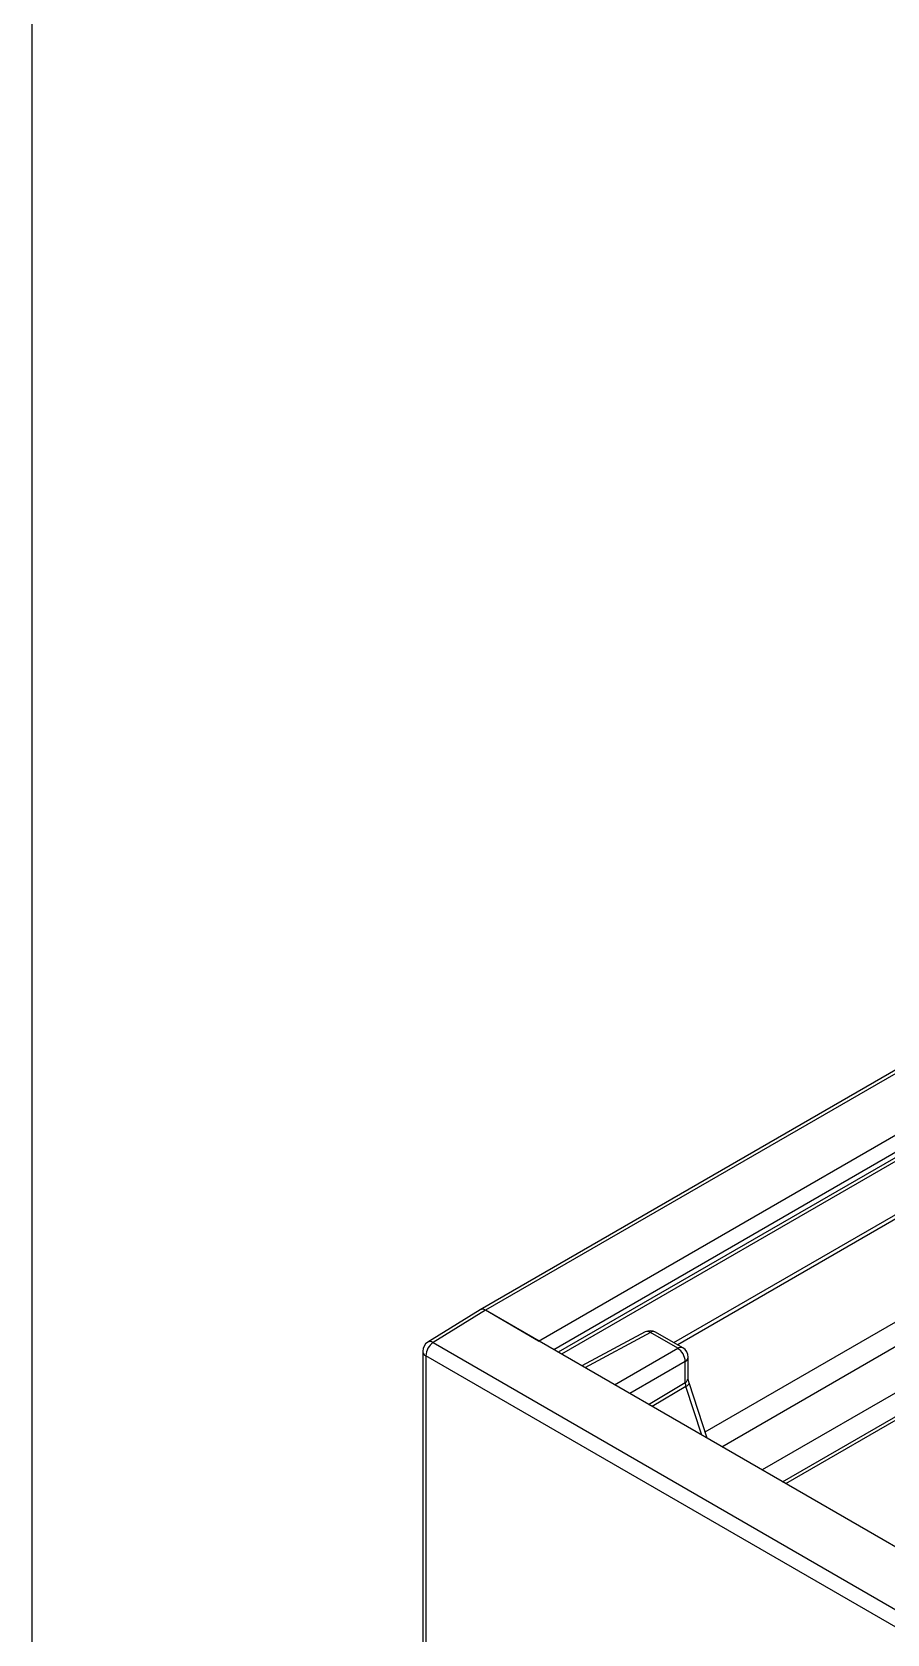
# Model space of a CAD drawing. Extents: x 0 to 8.27, y -9.61 to 0.
# Drawn here: x 0 to 0.797, y -3.02 to -1.527 of the extents above; entities that cross this region are included whole.
import ezdxf

# ---------------------------------------------------------------- set-up
doc = ezdxf.new("R2010")
doc.units = 0
doc.header["$LTSCALE"] = 0.5
doc.header["$MEASUREMENT"] = 0
doc.layers.add('End Cap', color=92, linetype='CONTINUOUS')
doc.layers.add('Housing', color=150, linetype='CONTINUOUS')
doc.layers.add('Text-Unprinted', color=131, linetype='CONTINUOUS', plot=False)

msp = doc.modelspace()

# ---------------------------------------------------------------- linework, layer by layer
at = {"layer": 'End Cap', "transparency": 16777216}
for p, q in [((0.4177, -2.7176), (0.3689, -2.7478)), ((0.4227, -2.7181), (0.374, -2.7482)), ((2.2471, -3.7713), (0.4227, -2.7181)), ((0.5715, -2.7383), (0.5126, -2.7699)), ((0.5763, -2.7388), (0.5154, -2.7716)), ((0.6018, -2.7535), (0.5763, -2.7388)), ((0.6066, -2.7531), (0.5812, -2.7384)), ((0.3641, -2.7563), (0.3641, -4.5752)), ((2.1896, -3.8126), (0.367, -2.7604)), ((0.367, -2.7604), (0.367, -4.5793)), ((0.374, -2.7482), (2.1966, -3.8004)), ((0.543, -2.7875), (0.6018, -2.7535)), ((0.6088, -2.7658), (0.5571, -2.7956)), ((0.6088, -2.7853), (0.6088, -2.7658)), ((0.6116, -2.7813), (0.6116, -2.7618)), ((0.5745, -2.8057), (0.6088, -2.7853)), ((0.6095, -2.7891), (0.5781, -2.8078)), ((0.6243, -2.8345), (0.6095, -2.7891)), ((0.6293, -2.8373), (0.6125, -2.7858))]:
    msp.add_line(p, q, dxfattribs=at)
at = {"layer": 'End Cap', "transparency": 16777216, "flags": 128}
msp.add_lwpolyline([(0.6095, -2.7891), (0.6107, -2.7883), (0.6116, -2.7876), (0.6122, -2.7868), (0.6125, -2.7862), (0.6125, -2.7858)], dxfattribs=at)
at = {"layer": 'End Cap', "transparency": 16777216}
for centre, radius, start, end in [((0.5762, -2.7471), 0.01, 60.0027, 118.2656), ((0.5734, -2.7428), 0.00494, 53.6019, 112.9652), ((0.5791, -2.7429), 0.00495, 65.3602, 124.6041), ((0.3741, -2.7563), 0.01, 121.7291, 180), ((0.3689, -2.756), 0.0048, 184.1293, 247.1908), ((0.3824, -2.7611), 0.0154, 123.2297, 177.3477), ((0.3711, -2.7521), 0.00487, 53.4892, 117.3259), ((0.6046, -2.7576), 0.00495, 65.3602, 124.6041), ((0.5939, -2.7662), 0.0149, 1.7215, 58.2785), ((0.6016, -2.7618), 0.01, 0, 60.0027), ((0.6067, -2.7613), 0.00495, 295.3879, 354.638), ((0.6067, -2.7808), 0.00495, 295.3879, 354.638)]:
    msp.add_arc(centre, radius, start, end, dxfattribs=at)
msp.add_ellipse((0.6158, -2.7894), major_axis=(-0.0049, 0.00872), ratio=0.565144, start_param=0.7916, end_param=1.227865, dxfattribs=at)
msp.add_open_spline([(0.6125, -2.7858), (0.6123, -2.7854), (0.6119, -2.784), (0.6117, -2.7824), (0.6116, -2.7815), (0.6116, -2.7813)], degree=3, knots=[0, 0, 0, 0, 0.252591, 0.824365, 1, 1, 1, 1], dxfattribs=at)
at = {"layer": 'Housing', "transparency": 16777216}
for p, q in [((1.9092, -1.8566), (0.4178, -2.7176)), ((1.9092, -1.86), (0.4227, -2.7181)), ((0.4722, -2.7467), (1.9103, -1.9165)), ((1.9131, -1.9312), (0.4864, -2.7548)), ((1.9142, -1.9354), (0.4905, -2.7572)), ((1.915, -1.9383), (0.4935, -2.7589)), ((0.5982, -2.7482), (1.9337, -1.9773)), ((1.9353, -1.9806), (0.6018, -2.7503)), ((0.6274, -2.8313), (1.5802, -2.2813)), ((0.6429, -2.8452), (1.5802, -2.3041)), ((1.573, -2.3516), (0.6804, -2.8668)), ((0.6996, -2.8779), (1.5703, -2.3753)), ((1.5702, -2.3786), (0.7024, -2.8796)), ((0.4722, -2.7467), (0.4227, -2.7181))]:
    msp.add_line(p, q, dxfattribs=at)
msp.add_arc((0.4198, -2.7222), 0.00503, 54.3824, 114.3071, dxfattribs=at)
at = {"layer": 'Text-Unprinted', "ltscale": 0.5, "transparency": 16777216}
msp.add_lwpolyline([(0, 0), (8.268, 0), (8.268, -9.6084), (0, -9.6084)], close=True, dxfattribs=at)

doc.saveas('drawing.dxf')
